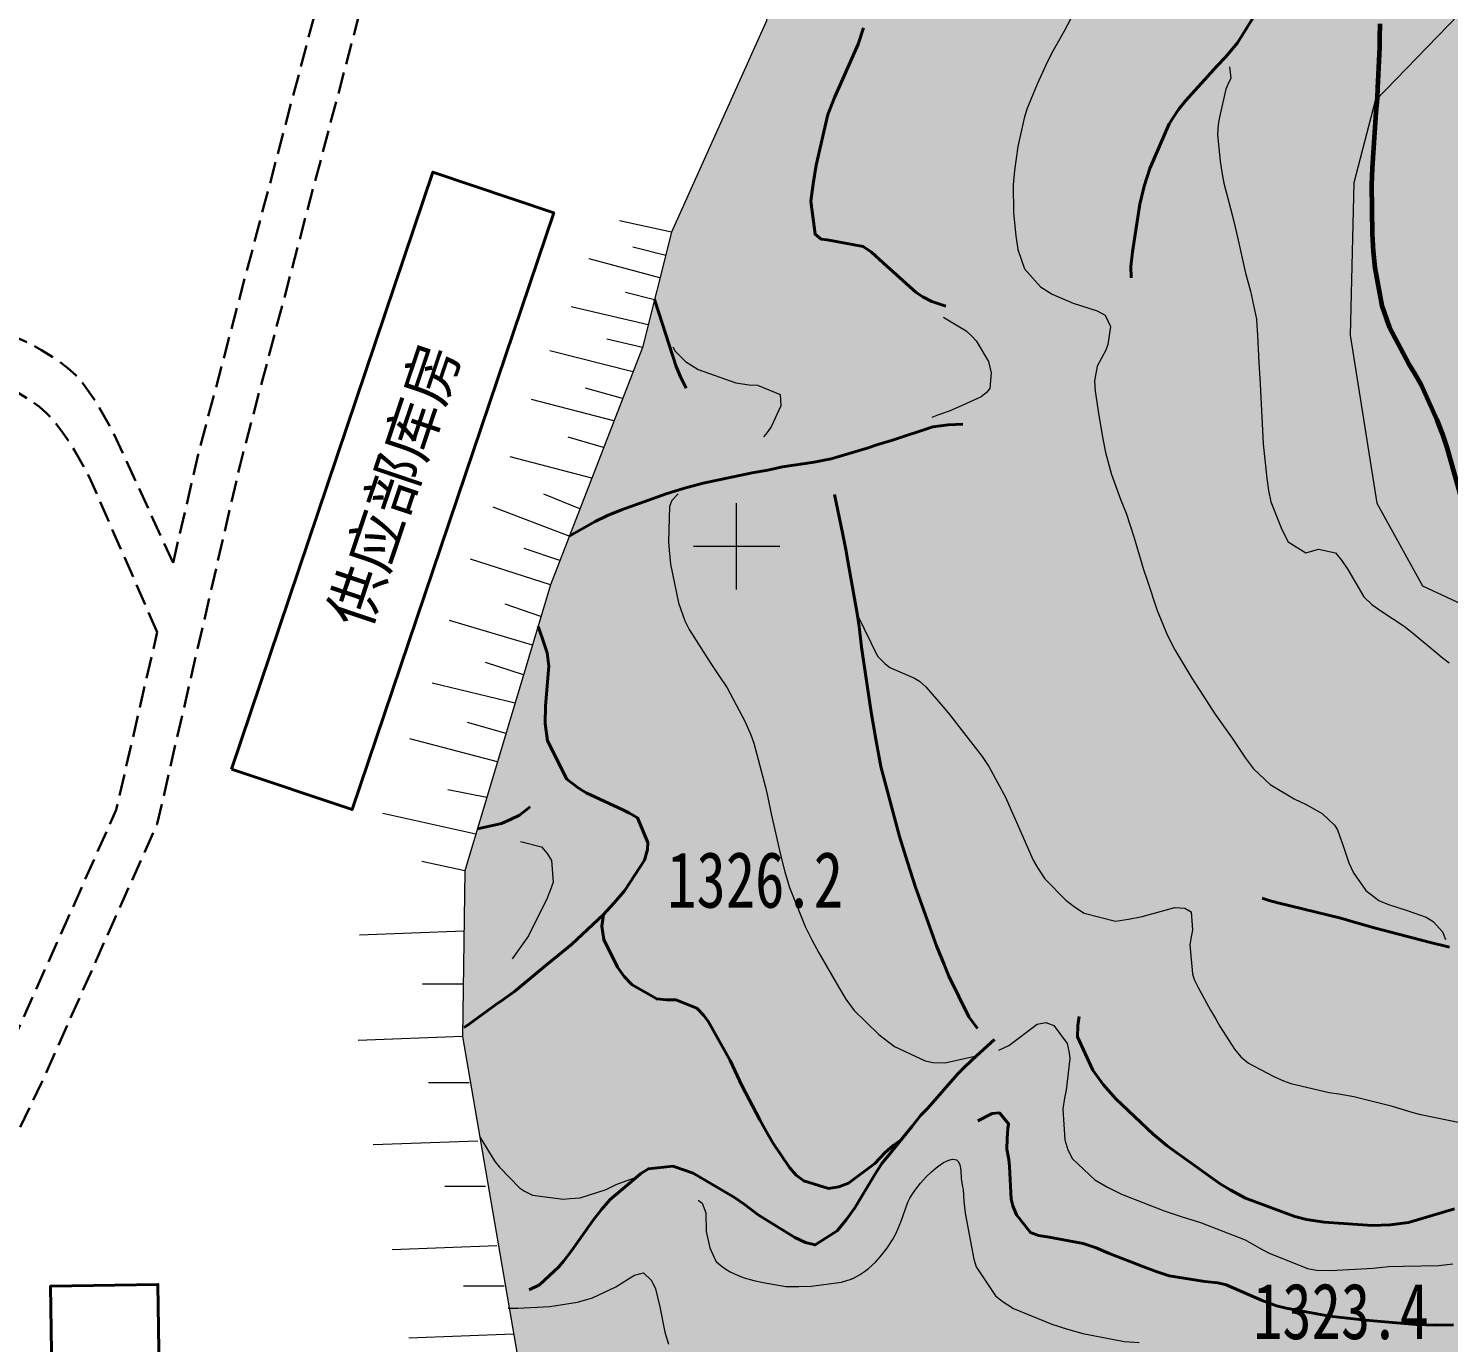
# Model space of a CAD drawing. Header units: inches. Extents: x 38461960 to 38462875, y 4135560 to 4136840.
# Drawn here: x 38462417.8 to 38462582.6, y 4136407.6 to 4136560.1 of the extents above; entities that cross this region are included whole.
import ezdxf

# ---------------------------------------------------------------- set-up
doc = ezdxf.new("R2010")
doc.units = ezdxf.units.IN
doc.header["$MEASUREMENT"] = 0
doc.linetypes.add('建筑中的公路', pattern=[0.006, 0.0025, -0.001, 0.0025])
doc.layers.get('0').update_dxf_attribs({"lineweight": 0})
doc.layers.add('修改地物', color=7, linetype='Continuous', lineweight=30)
doc.layers.add('经纬网', color=7, linetype='Continuous', lineweight=0)
doc.layers.add('地面等高线', color=3, linetype='Continuous', lineweight=0, true_color=0x00ff00)
doc.styles.add('仿宋', font='')
doc.styles.add('宋体', font='')
doc.styles.get('仿宋').set_extended_font_data('仿宋')
doc.styles.get('宋体').set_extended_font_data('宋体')

msp = doc.modelspace()

# ---------------------------------------------------------------- hatches: boundary and pattern name
at = {"lineweight": 120, "true_color": 0x00ff00}
h = msp.add_hatch(dxfattribs=at)
h.set_pattern_fill('巨砾', color=3, scale=8333.333333, style=0, pattern_type=2)
h.set_pattern_definition([(97.35238, (38462017.5, 4135612.5), (-150, 1150), [1.3024, -1561.5476]), (112.47943, (38462017.3333, 4135613.7917), (350, -850), [1.3077, -1567.9278]), (127.74681, (38462016.8333, 4135615), (850, -1100), [1.3068, -1958.92276]), (142.25319, (38462016.0333, 4135616.0333), (-1100, 850), [1.3068, -1958.92276]), (157.52057, (38462015, 4135616.8333), (-850, 350), [1.3077, -1567.9278]), (172.64762, (38462013.7917, 4135617.3333), (1150, -150), [1.3024, -1561.5476]), (187.35238, (38462012.5, 4135617.5), (-1150, -150), [1.3024, -1561.5476]), (202.47943, (38462011.2083, 4135617.3333), (850, 350), [1.3077, -1567.9278]), (217.74681, (38462010, 4135616.8333), (1100, 850), [1.3068, -1958.92276]), (232.25319, (38462008.9667, 4135616.0333), (-850, -1100), [1.3068, -1958.92276]), (247.52057, (38462008.1667, 4135615), (-350, -850), [1.3077, -1567.9278]), (262.64762, (38462007.6667, 4135613.7917), (150, 1150), [1.3024, -1561.5476]), (277.35238, (38462007.5, 4135612.5), (150, -1150), [1.3024, -1561.5476]), (292.47943, (38462007.6667, 4135611.2083), (-350, 850), [1.3077, -1567.9278]), (307.74681, (38462008.1667, 4135610), (-850, 1100), [1.3068, -1958.92276]), (322.25319, (38462008.9667, 4135608.9667), (1100, -850), [1.3068, -1958.92276]), (337.52057, (38462010, 4135608.1667), (850, -350), [1.3077, -1567.9278]), (352.64762, (38462011.2083, 4135607.6667), (-1150, 150), [1.3024, -1561.5476]), (7.35238, (38462012.5, 4135607.5), (1150, 150), [1.3024, -1561.5476]), (22.47943, (38462013.7917, 4135607.6667), (-850, -350), [1.3077, -1567.9278]), (37.74681, (38462015, 4135608.1667), (-1100, -850), [1.3068, -1958.92276]), (52.25319, (38462016.0333, 4135608.9667), (850, 1100), [1.3068, -1958.92276]), (67.52057, (38462016.8333, 4135610), (350, 850), [1.3077, -1567.9278]), (82.64762, (38462017.3333, 4135611.2083), (-150, -1150), [1.3024, -1561.5476]), (97.35238, (38461992.5, 4135587.5), (-150, 1150), [1.3024, -1561.5476]), (112.47943, (38461992.3333, 4135588.7917), (350, -850), [1.3077, -1567.9278]), (127.74681, (38461991.8333, 4135590), (850, -1100), [1.3068, -1958.92276]), (142.25319, (38461991.0333, 4135591.0333), (-1100, 850), [1.3068, -1958.92276]), (157.52057, (38461990, 4135591.8333), (-850, 350), [1.3077, -1567.9278]), (172.64762, (38461988.7917, 4135592.3333), (1150, -150), [1.3024, -1561.5476]), (187.35238, (38461987.5, 4135592.5), (-1150, -150), [1.3024, -1561.5476]), (202.47943, (38461986.2083, 4135592.3333), (850, 350), [1.3077, -1567.9278]), (217.74681, (38461985, 4135591.8333), (1100, 850), [1.3068, -1958.92276]), (232.25319, (38461983.9667, 4135591.0333), (-850, -1100), [1.3068, -1958.92276]), (247.52057, (38461983.1667, 4135590), (-350, -850), [1.3077, -1567.9278]), (262.64762, (38461982.6667, 4135588.7917), (150, 1150), [1.3024, -1561.5476]), (277.35238, (38461982.5, 4135587.5), (150, -1150), [1.3024, -1561.5476]), (292.47943, (38461982.6667, 4135586.2083), (-350, 850), [1.3077, -1567.9278]), (307.74681, (38461983.1667, 4135585), (-850, 1100), [1.3068, -1958.92276]), (322.25319, (38461983.9667, 4135583.9667), (1100, -850), [1.3068, -1958.92276]), (337.52057, (38461985, 4135583.1667), (850, -350), [1.3077, -1567.9278]), (352.64762, (38461986.2083, 4135582.6667), (-1150, 150), [1.3024, -1561.5476]), (7.35238, (38461987.5, 4135582.5), (1150, 150), [1.3024, -1561.5476]), (22.47943, (38461988.7917, 4135582.6667), (-850, -350), [1.3077, -1567.9278]), (37.74681, (38461990, 4135583.1667), (-1100, -850), [1.3068, -1958.92276]), (52.25319, (38461991.0333, 4135583.9667), (850, 1100), [1.3068, -1958.92276]), (67.52057, (38461991.8333, 4135585), (350, 850), [1.3077, -1567.9278]), (82.64762, (38461992.3333, 4135586.2083), (-150, -1150), [1.3024, -1561.5476])])
h.paths.add_polyline_path([(38462660, 4135600), (38462660, 4135675), (38462800, 4135675), (38462800, 4136800), (38462000, 4136800), (38462000, 4135600)], flags=17)
h.paths.add_polyline_path([(38462396.93, 4136644.89), (38462451.42, 4136622.46), (38462487.74, 4136600.87), (38462505.33, 4136589.81), (38462503.48, 4136560.97), (38462492.45, 4136536.45), (38462489.06, 4136523.08), (38462478.39, 4136495.53), (38462468.47, 4136462.35), (38462468.2, 4136443.1), (38462476.65, 4136393.87), (38462478.05, 4136375.59), (38462476.15, 4136365.62), (38462473.19, 4136361.37), (38462467.55, 4136359.33), (38462461.56, 4136358.29), (38462450.42, 4136355.44), (38462448.26, 4136353.21), (38462447, 4136341.8), (38462449.04, 4136311.33), (38462448.21, 4136269.54), (38462447.17, 4136256.39), (38462447.75, 4136243.19), (38462448.23, 4136239.77), (38462448.78, 4136236.96), (38462449.26, 4136235.12), (38462458.24, 4136213.14), (38462472.79, 4136161.02), (38462480.46, 4136112.33), (38462477.29, 4135986.92), (38462472.12, 4135891.12), (38462475.29, 4135864.27), (38462478.87, 4135842.7), (38462473.98, 4135822.18), (38462401.35, 4135733.71), (38462325.15, 4135660.69), (38462251.07, 4135600.02), (38462101.17, 4135603.82), (38462175.51, 4135691.05), (38462233.46, 4135765.13), (38462243.78, 4135793.44), (38462248.27, 4135805.88), (38462259.92, 4135837.63), (38462296.44, 4135908.69), (38462304.1, 4135930.5), (38462264.94, 4135961.98), (38462265.47, 4136026.01), (38462271.71, 4136058.7), (38462279.64, 4136078.81), (38462310.86, 4136106.33), (38462297.49, 4136133.43), (38462238.64, 4136182.82), (38462195.33, 4136180.71), (38462177.89, 4136193.49), (38462167.97, 4136218.63), (38462184.49, 4136241.46), (38462199.06, 4136246.01), (38462221.42, 4136258.45), (38462242.06, 4136288.87), (38462219.3, 4136310.84), (38462202.63, 4136311.63), (38462180.14, 4136325.12), (38462175.38, 4136354.76), (38462180.14, 4136398.68), (38462188.75, 4136421.38), (38462204.47, 4136444.93), (38462208.06, 4136473.11), (38462197.85, 4136513.99), (38462193.09, 4136530.92), (38462193.9, 4136584.41), (38462197.08, 4136626.22), (38462223.54, 4136719.35), (38462246.29, 4136716.18), (38462287.94, 4136693.24), (38462313.34, 4136680.54), (38462352.5, 4136663.87), (38462375.49, 4136651.58)], flags=0)

# ---------------------------------------------------------------- linework, layer by layer
at = {"color": 1, "true_color": 0xff0000}
for p, q in [((38462492.45, 4136536.45), (38462486.4, 4136537.78)), ((38462491.77, 4136533.76), (38462487.94, 4136534.73)), ((38462491.1, 4136531.14), (38462482.87, 4136533.35)), ((38462490.46, 4136528.59), (38462487.09, 4136529.44)), ((38462489.73, 4136525.71), (38462480.81, 4136527.79)), ((38462489.06, 4136523.08), (38462484.93, 4136524.06)), ((38462487.96, 4136520.24), (38462478.31, 4136522.68)), ((38462486.77, 4136517.16), (38462482.46, 4136518.36)), ((38462485.76, 4136514.56), (38462476.21, 4136517.05)), ((38462484.56, 4136511.46), (38462480.44, 4136512.66)), ((38462483.18, 4136507.9), (38462473.73, 4136510.39)), ((38462481.8, 4136504.34), (38462477.62, 4136506.04)), ((38462480.58, 4136501.17), (38462471.73, 4136504.54)), ((38462478.39, 4136495.53), (38462469.13, 4136498.49)), ((38462479.48, 4136498.34), (38462475.35, 4136499.74)), ((38462477.29, 4136491.85), (38462473.13, 4136493.28)), ((38462476.3, 4136488.53), (38462466.69, 4136491.4)), ((38462475.28, 4136485.1), (38462470.86, 4136486.53)), ((38462474.28, 4136481.78), (38462464.67, 4136484.13)), ((38462473.24, 4136478.29), (38462468.78, 4136479.54)), ((38462472.24, 4136474.97), (38462462.08, 4136477.67)), ((38462471.01, 4136470.84), (38462466.5, 4136471.74)), ((38462469.74, 4136466.61), (38462458.92, 4136469.01)), ((38462468.47, 4136462.35), (38462463.45, 4136463.43)), ((38462468.37, 4136455.32), (38462456.23, 4136454.87)), ((38462468.29, 4136449.17), (38462463.54, 4136449.17)), ((38462468.2, 4136443.1), (38462456.06, 4136442.64)), ((38462468.97, 4136437.75), (38462464.22, 4136437.75)), ((38462469.95, 4136430.98), (38462457.81, 4136430.52)), ((38462470.87, 4136425.72), (38462466.12, 4136425.72)), ((38462472.16, 4136418.82), (38462460.02, 4136418.37)), ((38462473.04, 4136414.15), (38462468.29, 4136414.15)), ((38462474.1, 4136408.55), (38462461.96, 4136408.1))]:
    msp.add_line(p, q, dxfattribs=at)
at = {"color": 7, "linetype": '建筑中的公路', "lineweight": 30, "ltscale": 1000, "flags": 128}
for points in [[(38462395.49, 4136377.49), (38462398.91, 4136395.32), (38462419.3, 4136437.66), (38462432.75, 4136467.8), (38462442.37, 4136509.47), (38462456.46, 4136562.72), (38462482.29, 4136607.15), (38462533.97, 4136661.99), (38462566.73, 4136706.76), (38462568.31, 4136725.14), (38462522.46, 4136800)], [(38462434.6, 4136498.07), (38462437.51, 4136510.67), (38462451.8, 4136564.65), (38462478.26, 4136610.16), (38462530.12, 4136665.19), (38462561.87, 4136708.58), (38462563.19, 4136723.93), (38462516.6, 4136800)], [(38462434.6, 4136498.07), (38462427.58, 4136513.39), (38462425.61, 4136516.82), (38462424.28, 4136518.71), (38462423.29, 4136519.85), (38462422.38, 4136520.68), (38462421.41, 4136521.44), (38462419.34, 4136522.78), (38462417.13, 4136523.94), (38462413.61, 4136525.39), (38462409.9, 4136526.54), (38462404.75, 4136527.67), (38462399.43, 4136528.38), (38462394.01, 4136528.69), (38462388.57, 4136528.61), (38462383.2, 4136528.1), (38462377, 4136526.87), (38462370.98, 4136525.09), (38462365.14, 4136522.84), (38462359.48, 4136520.15), (38462354.06, 4136517.07), (38462348.9, 4136513.58), (38462344.09, 4136509.7), (38462341.85, 4136507.61), (38462339.76, 4136505.39), (38462337.26, 4136502.15), (38462335.02, 4136498.73), (38462331.04, 4136491.52), (38462308.23, 4136433.24), (38462301.28, 4136410.13), (38462297.91, 4136394.52), (38462296.9, 4136386.65), (38462296.67, 4136377.3), (38462297.97, 4136349.04), (38462291.57, 4136208.77), (38462292.11, 4136194.48), (38462293.32, 4136185.22), (38462294.29, 4136180.7), (38462295.62, 4136176.29), (38462296.59, 4136173.92), (38462300.19, 4136167.02), (38462305.95, 4136158.12), (38462332.09, 4136123.56), (38462337.83, 4136114.7), (38462340.87, 4136109.01), (38462342.37, 4136105.5), (38462343.17, 4136103.01), (38462344.39, 4136097.92), (38462345.54, 4136090.08), (38462346.16, 4136079.37), (38462345.68, 4136062.92), (38462343.24, 4136040.54), (38462339.26, 4136017.87), (38462330.65, 4135980.21), (38462328.78, 4135966.62), (38462328.51, 4135960.04), (38462328.66, 4135955.77), (38462329.16, 4135951.61), (38462329.82, 4135948.59), (38462330.43, 4135946.63), (38462330.81, 4135945.67), (38462331.34, 4135944.57), (38462332.61, 4135942.43), (38462334.84, 4135939.32), (38462340.12, 4135933.38), (38462359.95, 4135914.24)], [(38462432.75, 4136490.04), (38462424.9, 4136507.99), (38462423.12, 4136511.21), (38462421.62, 4136513.45), (38462420.52, 4136514.81), (38462419.92, 4136515.44), (38462419.08, 4136516.17), (38462418.2, 4136516.83), (38462416.32, 4136518.02), (38462414.33, 4136519.06), (38462411.17, 4136520.35), (38462407.85, 4136521.39), (38462403.23, 4136522.41), (38462398.47, 4136523.06), (38462393.62, 4136523.35), (38462388.75, 4136523.28), (38462383.93, 4136522.85), (38462378.17, 4136521.72), (38462372.57, 4136520.07), (38462367.13, 4136517.98), (38462361.86, 4136515.47), (38462356.8, 4136512.59), (38462351.99, 4136509.33), (38462347.5, 4136505.71), (38462345.4, 4136503.75), (38462343.45, 4136501.68), (38462341.09, 4136498.62), (38462338.97, 4136495.4), (38462335.22, 4136488.59), (38462313.07, 4136431.92), (38462306.23, 4136409.17), (38462302.91, 4136393.81), (38462301.91, 4136386.06), (38462301.69, 4136376.85), (38462302.97, 4136349.01), (38462296.64, 4136209.64), (38462297.17, 4136195.65), (38462298.35, 4136186.58), (38462299.3, 4136182.15), (38462300.59, 4136177.83), (38462301.56, 4136175.45), (38462303.87, 4136170.81), (38462307.93, 4136164.05), (38462340.09, 4136120.6), (38462344.14, 4136113.88), (38462346.45, 4136109.27), (38462347.42, 4136106.92), (38462348.25, 4136104.38), (38462349.5, 4136099.18), (38462350.67, 4136091.19), (38462351.3, 4136080.25), (38462350.8, 4136063.46), (38462348.31, 4136040.63), (38462344.25, 4136017.49), (38462335.85, 4135980.91), (38462334.48, 4135972.05), (38462333.8, 4135963.43), (38462333.82, 4135959.24), (38462334.13, 4135955.15), (38462334.61, 4135952.16), (38462335.07, 4135950.21), (38462335.67, 4135948.31), (38462336.05, 4135947.38), (38462336.55, 4135946.34), (38462337.75, 4135944.31), (38462339.87, 4135941.38), (38462344.88, 4135935.76), (38462363.62, 4135917.64)], [(38462390.4, 4136377.49), (38462394.12, 4136396.9), (38462414.76, 4136439.77), (38462427.99, 4136469.4), (38462432.75, 4136490.04)]]:
    msp.add_lwpolyline(points, dxfattribs=at)
at = {"color": 1, "true_color": 0xff0000, "flags": 128}
msp.add_lwpolyline([(38462396.93, 4136644.89), (38462451.42, 4136622.46), (38462487.74, 4136600.87), (38462505.33, 4136589.81), (38462503.48, 4136560.97), (38462492.45, 4136536.45), (38462489.06, 4136523.08), (38462478.39, 4136495.53), (38462468.47, 4136462.35), (38462468.2, 4136443.1), (38462476.65, 4136393.87)], dxfattribs=at)
at = {"layer": '修改地物', "color": 6, "lineweight": 40, "true_color": 0xff00ff, "flags": 128}
for points in [[(38462441.39, 4136474.14), (38462455.37, 4136469.45), (38462478.77, 4136538.71), (38462464.76, 4136543.43), (38462441.39, 4136474.14)], [(38462421.24, 4136356.09), (38462433.7, 4136356.27), (38462432.84, 4136414.33), (38462420.38, 4136414.15), (38462421.24, 4136356.09)]]:
    msp.add_lwpolyline(points, dxfattribs=at)
at = {"layer": '地面等高线', "color": 55, "lineweight": 40, "true_color": 0xa59152, "flags": 128}
for points in [[(38462545.81, 4136531.14), (38462545.77, 4136532.49), (38462545.96, 4136534.19), (38462546.82, 4136539.72), (38462547.32, 4136541.81), (38462547.98, 4136543.85), (38462550.19, 4136549.02), (38462551.29, 4136550.71), (38462552.09, 4136551.71), (38462555.77, 4136555.78), (38462556.74, 4136556.78), (38462558.14, 4136558.42), (38462561.58, 4136564.02)], [(38462524.27, 4136527.88), (38462522.66, 4136528.42), (38462521.61, 4136528.95), (38462520.83, 4136529.47), (38462517.02, 4136532.9), (38462515.64, 4136534.13), (38462514.68, 4136534.79), (38462510.5, 4136535.55), (38462509.81, 4136535.65), (38462509.11, 4136536.22), (38462508.62, 4136540.05), (38462508.89, 4136542.06), (38462509.25, 4136544.23), (38462510.6, 4136550.11), (38462511.39, 4136552.15), (38462512.19, 4136553.89), (38462514.09, 4136558.27), (38462514.71, 4136560.19)], [(38462494.14, 4136518.36), (38462493.5, 4136519.67), (38462492.98, 4136520.85), (38462490.55, 4136528.41), (38462490.48, 4136528.68)], [(38462503.62, 4136508.85), (38462505.32, 4136509.23), (38462508.99, 4136509.77), (38462510.16, 4136509.98), (38462510.99, 4136510.15), (38462515.14, 4136511.39), (38462516.28, 4136511.77), (38462518.11, 4136512.33), (38462522.78, 4136513.87), (38462524.57, 4136514.11), (38462526.27, 4136514.19)], [(38462480.57, 4136501.16), (38462483.59, 4136502.88), (38462485.03, 4136503.56), (38462486.64, 4136504.25), (38462491.84, 4136506.09), (38462493.94, 4136506.73), (38462496.12, 4136507.33), (38462501.79, 4136508.51), (38462503.62, 4136508.85)], [(38462527.95, 4136444.03), (38462526.96, 4136445.39), (38462524.63, 4136450.11), (38462524.08, 4136451.47), (38462523.22, 4136453.65), (38462520.78, 4136460.46), (38462519.84, 4136463.34), (38462518.9, 4136466.31), (38462516.73, 4136474.43), (38462516.14, 4136477.62), (38462515.6, 4136480.76), (38462514.51, 4136488.3), (38462514.22, 4136490.7), (38462514.01, 4136492.22), (38462512.92, 4136498.29), (38462512.67, 4136499.64), (38462512.29, 4136501.56), (38462511.36, 4136506.01)], [(38462468.39, 4136444.16), (38462469.01, 4136444.59), (38462472.03, 4136446.79), (38462472.86, 4136447.35), (38462474.21, 4136448.35), (38462477.94, 4136451.42), (38462479.38, 4136452.58), (38462480.83, 4136453.79), (38462484.55, 4136457.25), (38462485.78, 4136458.64), (38462486.97, 4136460.03), (38462489.3, 4136463.58), (38462489.66, 4136464.8), (38462489.71, 4136465.63), (38462488.5, 4136468.47), (38462487.55, 4136469.04), (38462486.81, 4136469.4), (38462482.55, 4136471.38), (38462481.6, 4136471.96), (38462480.3, 4136472.97), (38462478.06, 4136477.43), (38462477.77, 4136479.43), (38462477.83, 4136481.48), (38462478.2, 4136486.09), (38462478, 4136487.62), (38462477.48, 4136489.28), (38462476.95, 4136490.7)], [(38462476.02, 4136469.78), (38462474.8, 4136468.81), (38462473.83, 4136468.32), (38462472.73, 4136467.84), (38462469.93, 4136467.22)], [(38462582.73, 4136453.48), (38462580.38, 4136454.06), (38462574.16, 4136455.67), (38462571.82, 4136456.34), (38462570.12, 4136456.83), (38462562.81, 4136458.62), (38462561.81, 4136458.89), (38462560.99, 4136459.16)], [(38462484.55, 4136457.25), (38462484.35, 4136455.92), (38462484.6, 4136454.35), (38462486.19, 4136451.17), (38462486.96, 4136450.09), (38462487.87, 4136449.11), (38462490.74, 4136447.48), (38462491.86, 4136447.38), (38462492.94, 4136447.35), (38462495.37, 4136446.4), (38462496.21, 4136445.55), (38462496.75, 4136444.81), (38462499.24, 4136440.31), (38462499.78, 4136439.16), (38462500.62, 4136437.44), (38462502.71, 4136433.42), (38462503.45, 4136432.06), (38462504.19, 4136430.78), (38462506.14, 4136427.9), (38462506.92, 4136427.03), (38462507.8, 4136426.35), (38462510.67, 4136425.47), (38462511.85, 4136425.67), (38462513, 4136426.07), (38462516.04, 4136428.36), (38462517.26, 4136429.64), (38462518.17, 4136430.45), (38462519.09, 4136431.11)], [(38462583.32, 4136423.11), (38462578, 4136421.53), (38462575.86, 4136421.24), (38462573.77, 4136421.17), (38462568.19, 4136421.55), (38462566.15, 4136421.87), (38462564.8, 4136422.23), (38462559.06, 4136424.36), (38462557.28, 4136425.33), (38462556.11, 4136426.03), (38462551.08, 4136429.59), (38462549.99, 4136430.43), (38462548.35, 4136431.79), (38462544.02, 4136435.87), (38462542.55, 4136437.54), (38462541.34, 4136439.2), (38462539.58, 4136443.09), (38462539.59, 4136444.39), (38462539.77, 4136445.44)], [(38462529.95, 4136442.76), (38462527.84, 4136440.85), (38462526.53, 4136439.64), (38462525.65, 4136438.73), (38462522.18, 4136434.79), (38462521.39, 4136433.97), (38462520.38, 4136432.71), (38462517.79, 4136429.5), (38462516.87, 4136428.38), (38462516.03, 4136427.08), (38462513.74, 4136423.21), (38462512.73, 4136421.83), (38462511.68, 4136420.57), (38462509.1, 4136418.93), (38462508.01, 4136419.2), (38462506.75, 4136419.77), (38462502.5, 4136422.42), (38462500.89, 4136423.64), (38462499.77, 4136424.44), (38462494.95, 4136427.26), (38462493.95, 4136427.61), (38462492.6, 4136428.06), (38462489.77, 4136427.77), (38462488.89, 4136427.21), (38462488.02, 4136426.47), (38462485.34, 4136424.18), (38462484.33, 4136423.05), (38462483.37, 4136421.8), (38462480.82, 4136418.24), (38462479.94, 4136417.07), (38462479.37, 4136416.38), (38462477.13, 4136414.3), (38462475.91, 4136413.7)], [(38462528, 4136433.34), (38462529.67, 4136434.16), (38462530.5, 4136434.25), (38462531.58, 4136432.94), (38462531.56, 4136432.9), (38462531.47, 4136432.46), (38462531.42, 4136431.24), (38462531.38, 4136430.03), (38462531.58, 4136428.84), (38462531.68, 4136428.03), (38462531.87, 4136424.22), (38462532.07, 4136423.47), (38462532.48, 4136422.43), (38462534.1, 4136420.36), (38462535.04, 4136420.02), (38462536.26, 4136419.82), (38462540.24, 4136419.1), (38462541.73, 4136418.59), (38462543.18, 4136417.98), (38462547.16, 4136416.42), (38462548.71, 4136415.85), (38462550.2, 4136415.34), (38462554.35, 4136414.69), (38462555.87, 4136414.52), (38462556.82, 4136414.28), (38462561, 4136412.48), (38462562.66, 4136411.87), (38462563.8, 4136411.57), (38462568.83, 4136410.65), (38462570.89, 4136410.41), (38462572.99, 4136410.17), (38462578.83, 4136409.69), (38462581.09, 4136409.62), (38462583.22, 4136409.65)]]:
    msp.add_lwpolyline(points, dxfattribs=at)
at = {"layer": '地面等高线', "color": 55, "lineweight": 18, "true_color": 0xa59152, "flags": 128}
for points in [[(38462539.15, 4136561.93), (38462538.01, 4136559.8), (38462536.54, 4136557.19), (38462535.88, 4136555.85), (38462534.88, 4136553.64), (38462533.7, 4136550.75), (38462533.37, 4136549.7), (38462532.66, 4136546.4), (38462532.24, 4136543.6), (38462532.08, 4136541.94), (38462532.13, 4136538.7), (38462532.41, 4136536.02), (38462532.65, 4136534.45), (38462533.4, 4136532.2), (38462535.27, 4136530.12), (38462536.61, 4136529.27), (38462539.07, 4136528.2), (38462541.86, 4136527.31), (38462542.77, 4136526.84), (38462543.41, 4136525.52), (38462543.07, 4136523.42), (38462542.85, 4136522.77), (38462541.86, 4136520.92), (38462541.52, 4136519.22), (38462541.62, 4136518.02), (38462542.04, 4136515.19), (38462542.49, 4136512.46), (38462542.81, 4136510.9), (38462543.52, 4136508.35), (38462544.59, 4136505.37), (38462545.2, 4136503.84), (38462546.16, 4136501), (38462547.23, 4136497.32), (38462547.65, 4136496.09), (38462548.83, 4136492.56), (38462550.01, 4136489.65), (38462550.87, 4136487.97), (38462552.84, 4136484.69), (38462554.53, 4136482.07), (38462555.5, 4136480.57), (38462557.52, 4136477.73), (38462559.06, 4136475.43), (38462560, 4136474.19), (38462561.91, 4136472.36), (38462564.7, 4136470.71), (38462566.11, 4136470.05), (38462567.95, 4136468.98), (38462569.4, 4136467.63), (38462569.76, 4136467.08), (38462570.43, 4136465.12), (38462571.04, 4136463.26), (38462571.61, 4136462.09), (38462573.02, 4136460.05), (38462574.53, 4136458.88), (38462575.66, 4136458.44), (38462577.83, 4136457.73), (38462580.04, 4136456.96), (38462580.83, 4136456.44), (38462581.92, 4136455.24), (38462582.29, 4136454.38)], [(38462583.78, 4136561.69), (38462574.1, 4136551.69), (38462571.63, 4136542.2), (38462571.2, 4136524.51), (38462574.29, 4136505.02), (38462579.61, 4136495.4), (38462585.82, 4136492.53), (38462593.26, 4136491.57), (38462611, 4136492.96), (38462624.07, 4136496.7), (38462640.15, 4136505.93), (38462651.42, 4136519.45), (38462658.25, 4136530.95), (38462670.82, 4136544.03), (38462690.12, 4136555.95)], [(38462557.22, 4136555.65), (38462557.36, 4136554.34), (38462557.03, 4136553.61), (38462556.77, 4136553.07), (38462556.03, 4136549.81), (38462555.91, 4136548.94), (38462555.8, 4136547.74), (38462556.14, 4136544.69), (38462556.31, 4136543.42), (38462556.56, 4136542.14), (38462557.52, 4136538.47), (38462557.87, 4136537.02), (38462558.22, 4136535.52), (38462559.07, 4136531.71), (38462559.42, 4136530.47), (38462559.64, 4136529.63), (38462560.34, 4136526.36), (38462560.37, 4136525.63), (38462560.44, 4136524.51), (38462560.6, 4136521.31), (38462560.7, 4136520.08), (38462560.76, 4136518.81), (38462560.96, 4136514.99), (38462561.02, 4136513.47), (38462561.12, 4136511.91), (38462561.53, 4136507.87), (38462561.74, 4136506.46), (38462562.02, 4136505.15), (38462563.2, 4136502.13), (38462563.7, 4136501.11), (38462564.02, 4136500.52), (38462566.05, 4136499.24), (38462567.54, 4136499.67), (38462569.53, 4136499.25), (38462570.22, 4136498.41), (38462570.94, 4136497.32), (38462572.8, 4136494.15), (38462573.71, 4136493.24), (38462574.76, 4136492.5), (38462577.47, 4136490.74), (38462578.41, 4136490.01), (38462581.37, 4136487.52), (38462581.91, 4136487.08), (38462582.7, 4136486.46)], [(38462523.99, 4136526.58), (38462524.13, 4136526.52), (38462526.63, 4136525.02), (38462527.35, 4136524.36), (38462527.81, 4136523.85), (38462529.22, 4136521.44), (38462529.53, 4136520.14), (38462529.38, 4136518.32), (38462528.97, 4136517.82), (38462528.39, 4136517.35), (38462525.84, 4136516.17), (38462524.68, 4136515.7), (38462523.44, 4136515.27), (38462522.65, 4136514.96)], [(38462492.58, 4136523.16), (38462492.86, 4136522.63), (38462494.05, 4136521.43), (38462495.54, 4136520.51), (38462499.92, 4136518.99), (38462501.44, 4136518.76), (38462502.42, 4136518.69), (38462505.07, 4136517.62), (38462505.13, 4136516.31), (38462504.03, 4136513.85), (38462503.4, 4136513.02), (38462503.13, 4136512.69)], [(38462493.2, 4136506.08), (38462492.5, 4136505.32), (38462492.2, 4136504.63), (38462492.1, 4136500.56), (38462492.17, 4136499.55), (38462492.34, 4136497.91), (38462493.26, 4136493.44), (38462494, 4136491.36), (38462494.51, 4136490.34), (38462496.95, 4136486.52), (38462497.92, 4136485.02), (38462498.89, 4136483.56), (38462501.01, 4136479.63), (38462501.65, 4136478.14), (38462502.01, 4136477.15), (38462503.36, 4136472.06), (38462503.64, 4136470.83), (38462504.03, 4136468.97), (38462505.12, 4136464.03), (38462505.58, 4136462.21), (38462506.15, 4136460.42), (38462507.94, 4136455.87), (38462508.72, 4136454.31), (38462509.55, 4136452.82), (38462511.81, 4136448.88), (38462512.67, 4136447.46), (38462513.65, 4136446.14), (38462516.5, 4136443.33), (38462517.65, 4136442.45), (38462518.34, 4136441.94), (38462521.89, 4136440.28), (38462522.76, 4136440.09), (38462524.17, 4136440.05), (38462527.84, 4136440.85)], [(38462514.05, 4136492), (38462516.36, 4136487.25), (38462517.19, 4136486.41), (38462517.8, 4136485.94), (38462520.66, 4136484.68), (38462521.21, 4136484.35), (38462521.96, 4136483.7), (38462523.95, 4136481.4), (38462524.74, 4136480.45), (38462525.53, 4136479.42), (38462527.69, 4136476.65), (38462528.52, 4136475.59), (38462529.27, 4136474.43), (38462531.21, 4136470.89), (38462531.86, 4136469.36), (38462532.32, 4136468.34), (38462534.43, 4136463.57), (38462534.97, 4136462.66), (38462535.76, 4136461.39), (38462538.22, 4136458.94), (38462539.23, 4136458.17), (38462540.35, 4136457.44), (38462543.97, 4136456.5), (38462545.5, 4136456.71), (38462547.06, 4136457.03), (38462550.88, 4136458.09), (38462552.01, 4136458.01), (38462552.77, 4136457.57), (38462552.93, 4136455.5), (38462552.71, 4136454.45), (38462552.6, 4136453.73), (38462552.9, 4136450.38), (38462553.11, 4136449.73), (38462553.58, 4136448.78), (38462555.02, 4136446.16), (38462555.59, 4136445.21), (38462556.13, 4136444.23), (38462557.78, 4136441.64), (38462558.54, 4136440.76), (38462559.41, 4136440.03), (38462562.26, 4136438.49), (38462563.46, 4136437.97), (38462564.33, 4136437.67), (38462568.79, 4136436.63), (38462569.88, 4136436.44), (38462571.62, 4136436.14), (38462575.97, 4136435.06), (38462578.1, 4136434.39), (38462579.23, 4136434.09), (38462584.12, 4136433.08)], [(38462474.93, 4136465.74), (38462477.34, 4136465.14), (38462478.01, 4136464.36), (38462478.51, 4136463.52), (38462478.71, 4136461.02), (38462478.37, 4136460.04), (38462477.93, 4136458.96), (38462477.59, 4136458.32), (38462475.85, 4136454.79), (38462473.95, 4136452.11)], [(38462530.43, 4136441.52), (38462531.59, 4136442.07), (38462534.88, 4136444.55), (38462535.89, 4136444.73), (38462536.8, 4136444.4), (38462538.35, 4136442.28), (38462538.59, 4136441.23), (38462538.66, 4136440.54), (38462538.24, 4136436.87), (38462538.05, 4136436), (38462537.86, 4136434.66), (38462538.09, 4136431.1), (38462538.45, 4136429.97), (38462538.99, 4136428.92), (38462541.58, 4136426.47), (38462543.03, 4136425.62), (38462544.66, 4136424.81), (38462549.62, 4136422.86), (38462551.72, 4136422.19), (38462553.86, 4136421.52), (38462559.04, 4136419.53), (38462560.67, 4136418.57), (38462561.72, 4136417.99), (38462566.28, 4136416.18), (38462567.29, 4136415.99), (38462568.96, 4136415.94), (38462573.87, 4136416.24), (38462575.68, 4136416.41), (38462577.35, 4136416.47), (38462581.49, 4136416.55), (38462583.13, 4136416.72)], [(38462470.2, 4136431.46), (38462471.3, 4136429.59), (38462471.97, 4136428.57), (38462472.48, 4136427.93), (38462474.81, 4136425.56), (38462475.38, 4136425.16), (38462476.32, 4136424.71), (38462479.87, 4136424.24), (38462480.68, 4136424.3), (38462481.83, 4136424.4), (38462484.87, 4136425.34), (38462486.02, 4136425.92), (38462488.45, 4136426.84)], [(38462495.53, 4136424.13), (38462496, 4136423.75), (38462496.43, 4136422.66), (38462496.48, 4136420.49), (38462496.9, 4136418.6), (38462497.6, 4136417.02), (38462497.62, 4136417.01), (38462498.21, 4136416.49), (38462498.76, 4136416.1), (38462499.26, 4136415.81), (38462500.18, 4136415.37), (38462500.89, 4136415.11), (38462501.98, 4136414.8), (38462503.09, 4136414.57), (38462504.41, 4136414.33), (38462505.73, 4136414.1), (38462507.21, 4136414.09), (38462508.66, 4136414.13), (38462512.18, 4136414.59), (38462513.29, 4136414.96), (38462513.42, 4136415.02), (38462513.55, 4136415.08), (38462514.25, 4136415.44), (38462514.84, 4136415.82), (38462515.32, 4136416.19), (38462516.11, 4136416.92), (38462516.66, 4136417.53), (38462517.42, 4136418.5), (38462518.09, 4136419.53), (38462518.5, 4136420.28), (38462519.09, 4136421.67), (38462519.85, 4136423.77), (38462519.89, 4136423.89), (38462520.12, 4136424.33), (38462520.39, 4136424.79), (38462520.69, 4136425.23), (38462521.35, 4136426.08), (38462522.01, 4136426.81), (38462522.62, 4136427.41), (38462523.16, 4136427.87), (38462523.63, 4136428.22), (38462524.02, 4136428.47), (38462524.35, 4136428.65), (38462524.62, 4136428.77), (38462525.06, 4136428.87), (38462525.34, 4136428.85), (38462525.53, 4136428.78), (38462525.75, 4136428.57), (38462525.9, 4136428.23), (38462526.01, 4136427.61), (38462526.08, 4136426.64), (38462526.21, 4136425.66), (38462526.24, 4136425.5), (38462526.28, 4136425.34), (38462526.38, 4136423.99), (38462526.54, 4136422.61), (38462527.25, 4136418.69), (38462527.55, 4136417.27), (38462527.82, 4136416.36), (38462530.04, 4136413.01), (38462530.82, 4136412.4), (38462532.13, 4136411.56), (38462536.59, 4136409.73), (38462538.41, 4136409.15), (38462540.2, 4136408.64), (38462544.99, 4136407.72), (38462546.72, 4136407.58)], [(38462473.61, 4136411.57), (38462473.47, 4136411.57), (38462474.61, 4136411.57), (38462478.33, 4136411.77), (38462481.54, 4136412.27), (38462483.26, 4136412.77), (38462485.97, 4136414.05), (38462487.45, 4136414.99), (38462488.13, 4136415.43), (38462489.18, 4136415.7), (38462490.12, 4136414.79), (38462490.59, 4136413.81), (38462491.1, 4136411.75), (38462491.67, 4136408.81), (38462492.1, 4136407.39)]]:
    msp.add_lwpolyline(points, dxfattribs=at)
at = {"layer": '地面等高线', "color": 3, "lineweight": 60, "true_color": 0x00ff00, "flags": 128}
for points in [[(38462574.64, 4136560.63), (38462574.63, 4136559), (38462574.63, 4136557.94), (38462574.38, 4136553.19), (38462574.33, 4136552.06), (38462574.21, 4136550.4), (38462573.77, 4136543.9), (38462573.69, 4136541.94), (38462573.76, 4136536.28), (38462573.89, 4136534.2), (38462574.06, 4136532.32), (38462574.9, 4136527.92), (38462575.44, 4136526.35), (38462575.79, 4136525.37)], [(38462575.79, 4136525.37), (38462578.02, 4136521.14), (38462578.59, 4136520.23), (38462579.42, 4136518.81), (38462581.28, 4136514.66), (38462581.89, 4136513.09), (38462582.42, 4136511.46), (38462584.13, 4136505.42), (38462584.66, 4136503.89)]]:
    msp.add_lwpolyline(points, dxfattribs=at)
at = {"layer": '经纬网', "color": 7}
for p, q in [((38462500, 4136495), (38462500, 4136505)), ((38462495, 4136500), (38462505, 4136500))]:
    msp.add_line(p, q, dxfattribs=at)

# ---------------------------------------------------------------- texts
at = {"layer": '修改地物', "color": 6, "true_color": 0xff00ff, "style": '仿宋'}
msp.add_text('供应部库房', height=5, rotation=71.4561, dxfattribs=at).set_placement((38462457.18, 4136490.17))
at = {"layer": '地面等高线', "color": 55, "true_color": 0xa59152, "style": '宋体', "width": 0.769231}
for s, p in [('1326.2', (38462491.94, 4136458.06)), ('1323.4', (38462559.94, 4136407.99))]:
    msp.add_text(s, height=6.5, rotation=360, dxfattribs=at).set_placement(p)

doc.saveas('drawing.dxf')
